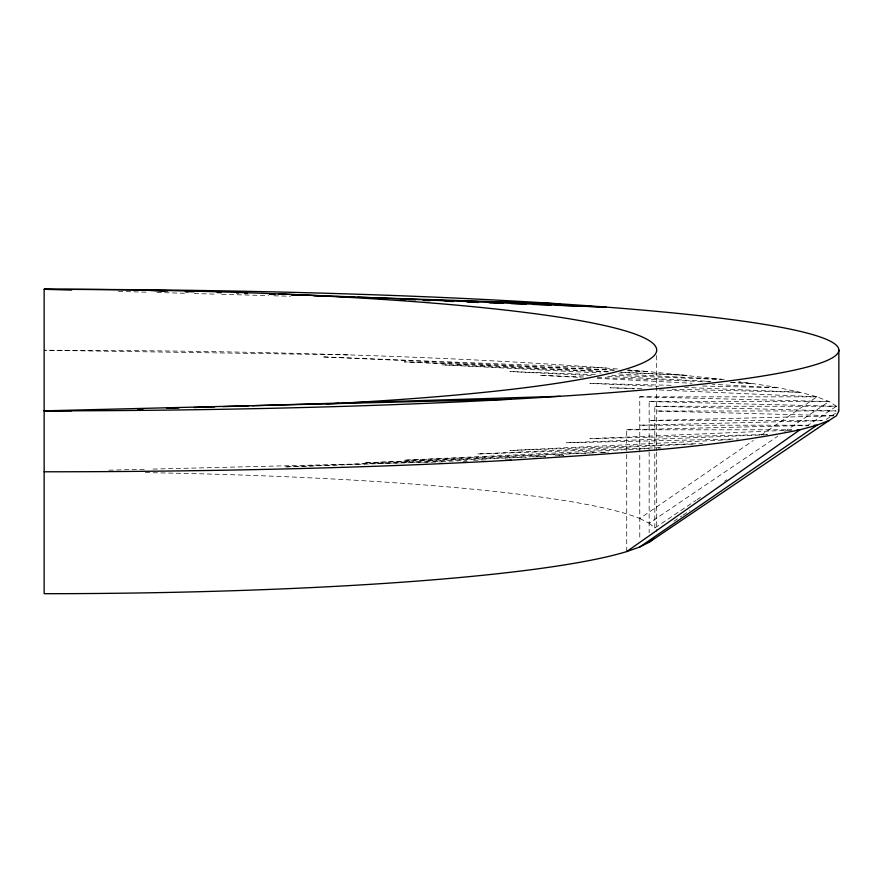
<?xml version="1.0" encoding="UTF-8"?>
<svg xmlns="http://www.w3.org/2000/svg" width="883" height="883" viewBox="0 0 883 883"><rect width="100%" height="100%" fill="white"/><g stroke="black" fill="none" stroke-linecap="round" stroke-linejoin="round"><path stroke-width="0.66" stroke-dasharray="4.42 3.31" d="M145.397 472.626A612.559 60.949 0 0 1 639.778 518.509L753.309 440.518M761.256 435.054L816.896 396.842L829.071 401.522L836.4 406.257L838.85 411.025M639.778 518.509L649.171 523.211L777.824 436.18M784.656 431.555L829.071 401.522L639.767 396.842L639.778 540.131M649.171 523.211L654.822 527.957L695.936 500.407M697.073 499.635L700.495 497.339M724.479 481.268L726.764 479.734M806.709 426.158L836.4 406.257L649.148 401.522L649.16 450.738M673.895 521.257L681.908 515.904M683.056 515.131L689.932 510.54M826.245 419.447L835.417 413.321M730.208 439.69L509.933 450.485L702.493 443.476M648.63 448.564L404.193 460.186L608.652 452.063M658.243 448.111L660.981 447.979M692.901 444.094L477.284 453.994L661.025 447.637M593.519 452.88L364.204 462.835L545.617 456.202M601.753 452.515L608.619 452.217M791.72 430.142L589.921 438.608L767.349 434.535M767.349 434.723L566.422 442.769L738.464 438.917M285.441 466.886L526.268 457.206M533.155 456.93L545.539 456.423M559.303 455.871L563.431 455.705M555.241 455.849L563.486 455.551M286.798 466.875L466.82 460.529M473.696 460.286L488.807 459.745M505.297 459.171L508.045 459.072M833.651 415.86L649.148 420.529L822.194 420.529M822.205 420.694L639.767 425.209L808.651 425.209M108.907 470.175L144.735 469.292M153.002 469.083L442.372 461.897M463.034 461.379L467.173 461.279M626.731 551.577L626.709 429.8L808.618 425.407M639.767 396.842L816.896 396.842C791.455 389.381 765.197 385.22 738.972 381.622M649.148 401.522L829.071 401.522M654.822 527.957L654.8 406.257L836.4 406.257M626.709 429.8L791.709 429.8M348.266 354.889L44.15 350.253L106.501 350.441A794.7 60.761 0 0 1 606.091 368.056L618.387 369.072M671.08 385.308L589.921 383.432L658.563 386.312M702.713 386.026L778.353 387.769L712.526 384.337M641.709 388.52L610.065 387.769L634.722 388.851M671.985 389.226L799.954 392.251L684.645 387.405M654.8 406.257L836.102 410.948L656.687 411.025L833.651 415.716M118.465 291.401L145.993 292.185M157.008 292.494L184.536 293.266M194.172 293.542L216.192 294.16M221.699 294.315L268.487 295.639M273.995 295.794L290.507 296.258M236.225 293.575L238.973 293.675M595.208 374.668L509.933 371.555L591.157 375.54M611.709 375.264L724.391 379.635M583.586 376.986L539.701 375.308L580.848 377.46M597.294 377.505L711.102 381.864M730.296 382.593L752.228 383.432L730.208 382.361M606.091 368.056L322.24 356.887L615.407 370.076M614.138 370.198L404.193 361.864L610.175 371.655M627.857 370.739L648.442 371.555L721.742 379.271L617.515 373.884M608.586 371.953L441.964 364.822L601.058 373.034M620.981 372.483L687.073 375.308L619.789 372.107M659.369 389.933L816.896 396.842M627.802 370.628L648.442 371.555L627.945 369.867M607.681 376.357L710.936 381.412M597.305 378.31L691.952 383.255M656.687 355.485L656.698 450.683M656.698 452.052L656.709 531.378M649.148 451.997L649.16 532.703"/><path stroke-width="1.32" d="M71.678 290.088L44.15 289.304L44.15 593.696A612.559 60.949 0 0 0 626.731 551.577L639.778 546.974L649.171 542.272L653.873 538.321M626.731 551.577L799.954 429.8L816.896 425.209L829.071 420.529L836.4 415.794L838.85 411.025L838.85 350.076A794.7 60.761 0 0 0 44.15 289.304A612.537 60.761 0 0 1 636.941 334.767A612.537 60.761 0 0 1 342.77 403.123M639.778 546.974L816.896 425.209L814.137 425.275M649.171 542.272L829.071 420.529M44.15 471.787A794.7 60.761 0 0 0 511.268 460.186C607.758 453.763 704.998 449.292 799.954 429.8L797.206 429.922M137.638 409.259L143.145 409.083M166.545 408.365L178.94 407.99M194.083 407.527L214.735 406.886M222.991 406.633L249.149 405.827M251.898 405.75L560.264 396.279M838.85 350.076A794.7 60.761 0 0 1 44.15 410.838L511.268 399.237M508.509 460.253L511.268 460.186M381.346 298.818L384.094 298.896M408.873 299.591L415.75 299.79M436.401 300.375L446.036 300.639M462.549 301.114L477.692 301.533M490.076 301.887L509.348 302.428M516.224 302.626L560.264 303.862L357.703 297.207M167.527 290.96L139.978 290.054L164.724 290.96M185.452 291.545L193.719 291.82M217.141 292.593L221.28 292.726M244.701 293.498L247.461 293.586M269.503 294.315L275.021 294.492M291.556 295.032L301.202 295.352M313.597 295.761L328.763 296.258M335.65 296.489L354.944 297.118M185.342 291.71L188.101 291.82M379.215 298.807L381.964 298.907M401.213 299.613L405.341 299.756M423.222 300.419L430.087 300.661M445.22 301.224L453.465 301.522M467.217 302.03L478.211 302.428M489.215 302.825L502.968 303.333M511.213 303.631L526.334 304.182M533.211 304.436L551.091 305.088M555.208 305.242L606.091 307.107L278.553 293.929M338.697 403.354A612.537 60.761 0 0 1 326.379 404.006M71.633 410.772A612.537 60.761 0 0 1 44.15 410.838"/></g></svg>
